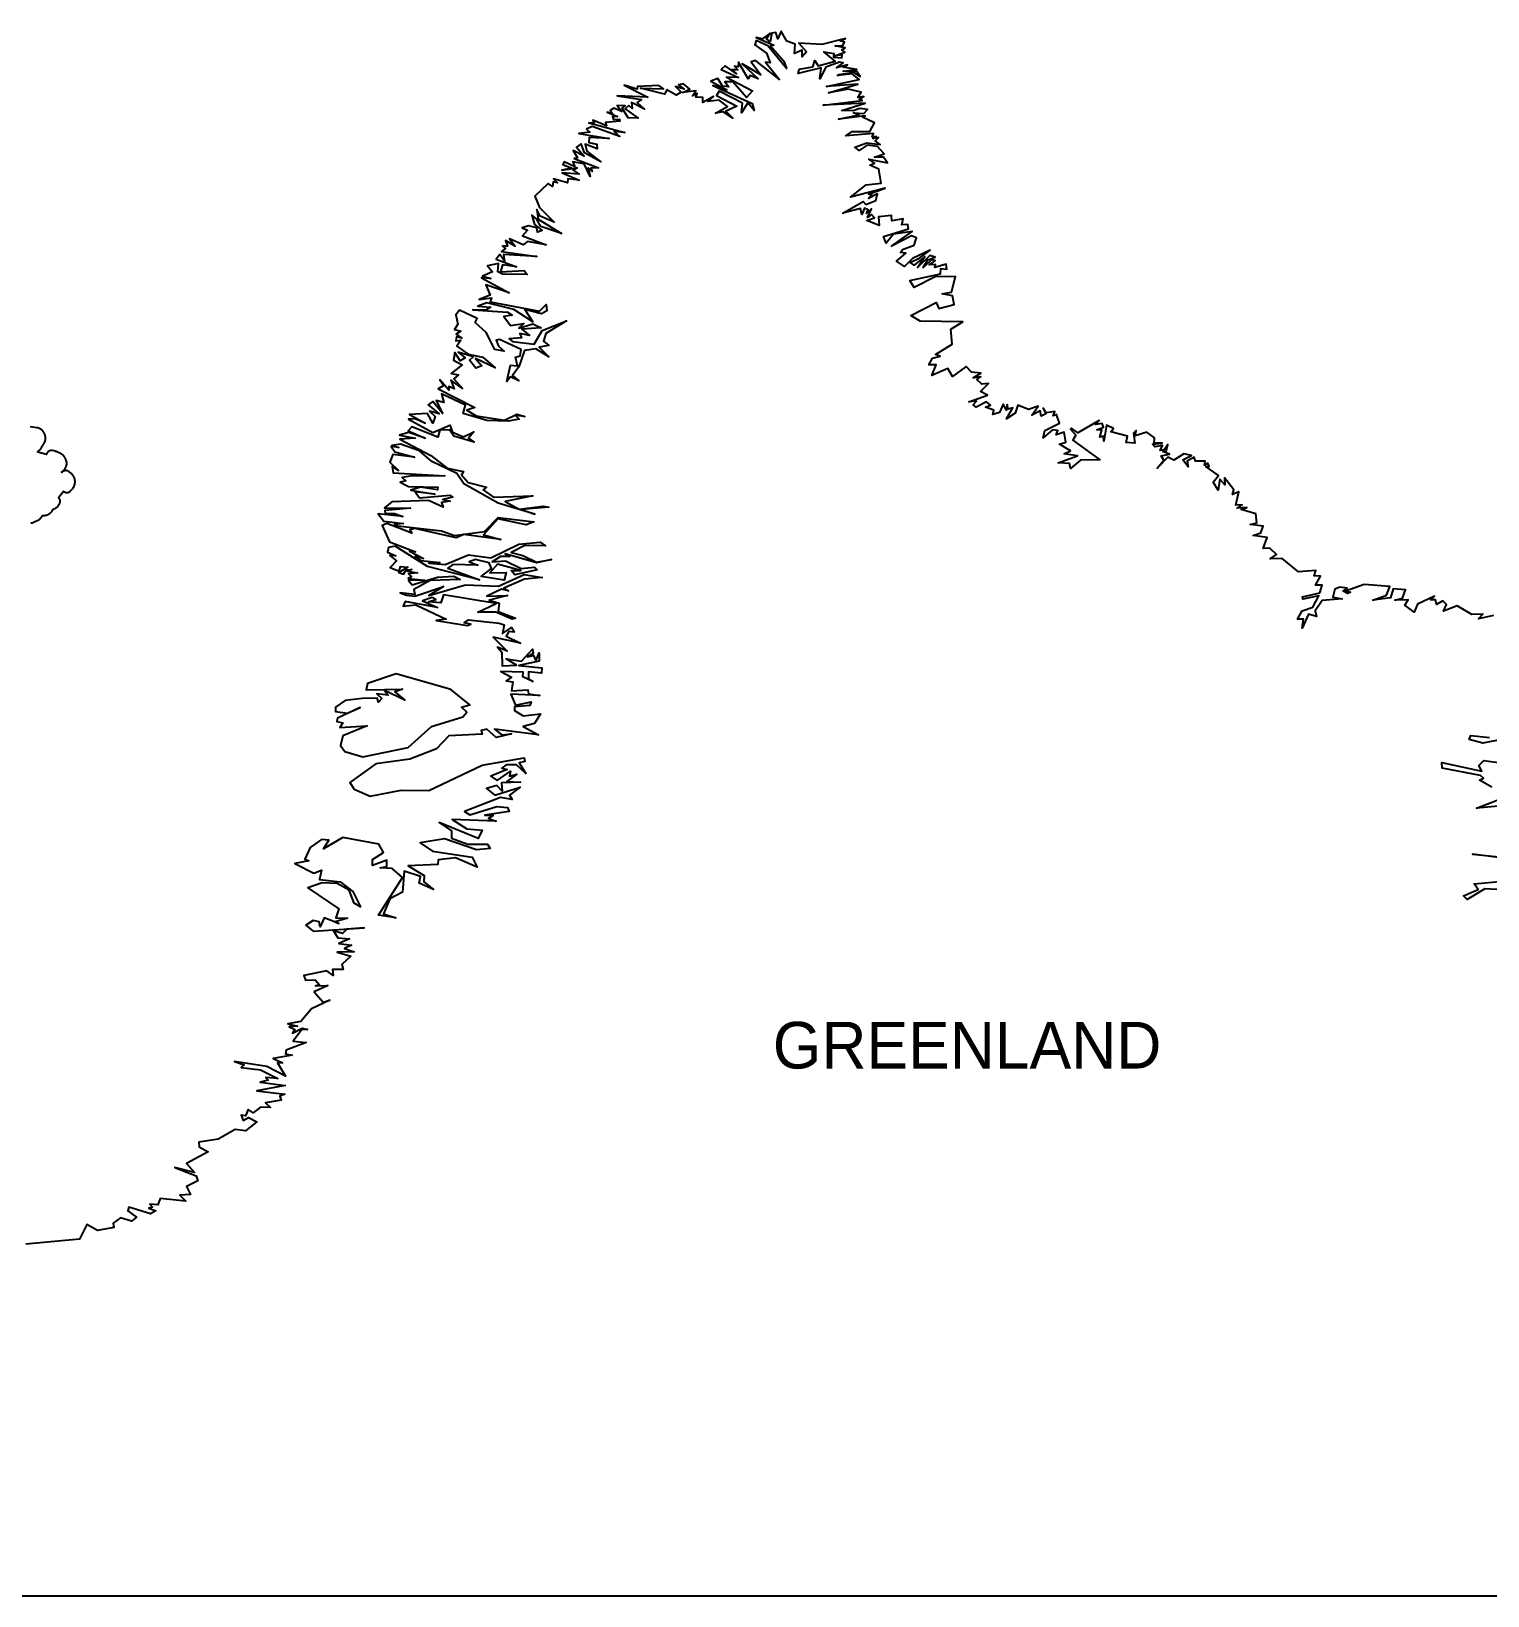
# Model space of a CAD drawing. Header units: metres. Extents: x 0 to 1325, y -1 to 773.
# Drawn here: x 434.1 to 558.9, y 0 to 134.1 of the extents above; entities that cross this region are included whole.
import ezdxf
from ezdxf.enums import TextEntityAlignment as Align

# ---------------------------------------------------------------- set-up
doc = ezdxf.new("R2010")
doc.units = ezdxf.units.M

msp = doc.modelspace()

# ---------------------------------------------------------------- linework, layer by layer
at = {"layer": 'CUT'}
for points in [[(559.41, 84.028), (558.13, 83.738), (558.51, 84.138), (557.58, 84.088), (556.31, 84.848), (555.13, 84.398), (555.41, 84.968), (555.07, 85.268), (554.55, 84.968), (554.45, 85.348), (554.02, 85.348), (554.37, 85.658), (552.92, 84.978), (552.63, 84.298), (551.83, 84.898), (552.11, 85.348), (550.97, 85.318), (551.63, 85.508), (551.88, 86.228), (550.84, 86.308), (550.6, 85.528), (549.08, 85.318), (550.26, 85.768), (550.54, 86.488), (548.34, 86.678), (546.73, 86.098), (547.16, 86.008), (546.92, 85.908), (546.55, 86.088), (546.88, 86.358), (546.26, 86.448), (545.82, 86.268), (545.65, 85.578), (546.46, 85.438), (544.75, 85.288), (544.14, 84.408), (544.26, 83.918), (543.56, 84.118), (543.04, 82.918), (543.15, 83.698), (542.62, 83.698), (543.03, 84.408), (543.95, 84.728), (544.46, 85.708), (543.1, 85.408), (543.05, 85.618), (544.53, 85.948), (544.74, 86.618), (544.18, 86.618), (544.59, 87.398), (544.06, 87.428), (544.21, 87.878), (542.73, 87.768), (541.31, 88.888), (540.3, 88.868), (540.83, 89.248), (540.27, 89.788), (539.7, 89.758), (540.03, 90.698), (538.84, 90.878), (539.49, 91.098), (539.7, 91.658), (538.58, 91.808), (539.14, 91.948), (539.06, 92.718), (537.8, 93.108), (538.28, 93.268), (537.45, 93.228), (537.88, 93.488), (537.36, 93.478), (537.6, 94.628), (537.05, 94.378), (537.18, 94.778), (536.37, 95.808), (536.41, 95.218), (535.99, 95.688), (535.82, 94.748), (535.41, 95.428), (535.86, 96.018), (534.78, 96.778), (535.07, 96.778), (534.95, 97.068), (534.66, 96.898), (534.73, 97.238), (533.89, 97.238), (533.78, 97.578), (533.19, 97.238), (533.26, 96.768), (532.81, 97.368), (533.54, 97.738), (532.88, 97.868), (532.04, 97.328), (531.51, 97.578), (530.62, 96.628), (531.18, 97.318), (530.94, 97.708), (531.65, 97.828), (531.1, 98.078), (531.38, 98.068), (531.52, 98.658), (531.2, 98.208), (530.86, 98.158), (531.07, 98.588), (530.42, 98.478), (530.21, 98.708), (531.04, 98.788), (530.34, 98.788), (530.39, 99.248), (529.73, 99.738), (528.72, 99.418), (528.8, 99.878), (528.58, 99.628), (528.68, 98.788), (527.96, 98.828), (528.08, 99.398), (526.65, 99.748), (526.87, 100.028), (526.27, 100.318), (526.03, 98.958), (526, 99.378), (525.7, 99.288), (525.87, 99.918), (525.45, 99.918), (526, 100.168), (525.9, 100.458), (525.32, 100.378), (525.64, 100.718), (523.82, 99.668), (523.27, 100.078), (523.18, 99.998), (523.63, 99.458), (523.38, 99.048), (525.69, 97.368), (524.05, 97.338), (523.18, 96.618), (523.1, 97.038), (522.12, 97.088), (523.78, 97.708), (522.65, 97.868), (523.18, 98.128), (522.23, 98.698), (522.79, 98.878), (522.64, 99.718), (521.96, 99.508), (522.09, 99.868), (521.65, 99.918), (520.85, 99.248), (520.98, 99.878), (522.25, 100.488), (521.99, 101.248), (521.69, 101.128), (521.83, 101.488), (521.1, 101.378), (520.84, 101.798), (521.06, 101.288), (520.66, 101.098), (520.58, 101.558), (519.87, 101.198), (520.4, 101.948), (519.58, 101.658), (518.68, 102.038), (518.44, 101.358), (517.7, 100.868), (518.23, 101.808), (517.83, 101.708), (517.77, 102.098), (517.71, 101.608), (517.4, 102.118), (517.1, 101.408), (516.54, 101.248), (516.62, 101.618), (515.89, 101.868), (516.32, 102.038), (515.99, 102.318), (515.1, 101.868), (514.85, 102.078), (515.13, 102.398), (514.47, 102.318), (516.06, 102.898), (515.46, 103.208), (516.16, 103.888), (515.58, 103.848), (515.16, 104.248), (515.49, 104.478), (514.83, 104.378), (515.51, 104.798), (514.71, 104.878), (514.24, 105.368), (513.06, 104.508), (512.67, 105.198), (511.29, 104.588), (511.29, 104.588), (511.66, 105.508), (511.04, 105.508), (511.35, 106.078), (512.03, 106.228), (511.62, 106.388), (513.05, 107.258), (512.94, 108.548), (513.96, 109.188), (510.3, 109.238), (509.51, 109.728), (511.66, 110.828), (511.9, 110.328), (513.21, 110.668), (513.06, 111.418), (512.18, 111.578), (512.99, 111.738), (513.34, 113.078), (511.6, 113.038), (509.8, 112.118), (509.41, 112.728), (512.04, 113.308), (512.07, 113.758), (512.58, 113.698), (512.52, 114.128), (511.55, 113.838), (511.62, 114.098), (511.07, 114.068), (511.6, 114.418), (511.33, 114.528), (510.56, 113.828), (510.96, 114.498), (511.6, 114.738), (511.12, 114.868), (510.07, 113.838), (510.71, 114.778), (509.8, 114.048), (509.46, 114.278), (510.27, 114.658), (511.17, 115.338), (509.64, 114.618), (508.96, 113.918), (508.28, 114.398), (509.08, 115.078), (508.62, 115.138), (508.8, 115.378), (509.8, 115.748), (510, 116.398), (509.56, 116.558), (507.84, 115.658), (509.63, 116.928), (508.01, 116.698), (507.39, 115.928), (507.16, 116.488), (509.3, 117.148), (509.25, 117.538), (508.74, 117.498), (508.84, 118.018), (507.88, 117.828), (507.85, 118.298), (506.74, 118.178), (506.79, 117.438), (505.72, 117.868), (506.39, 118.108), (506.13, 118.398), (505.78, 118.128), (506.12, 118.858), (505.7, 118.468), (505.85, 118.778), (505.52, 118.938), (505.3, 118.388), (505.2, 118.898), (503.68, 118.508), (505.42, 119.488), (505.66, 119.248), (506.5, 119.588), (506.64, 120.148), (505.87, 119.758), (506.15, 120.118), (505.88, 120.128), (507.31, 120.628), (504.33, 119.858), (505.68, 120.928), (506.96, 121.058), (506.77, 122.258), (506, 122.618), (506.38, 122.778), (505.9, 123.128), (507.49, 122.808), (507.15, 123.298), (506.39, 123.298), (507.21, 123.588), (506.65, 124.208), (505.75, 124.328), (505.09, 123.858), (504.71, 124.148), (505.73, 124.528), (506.87, 124.388), (506.45, 124.698), (506.72, 124.978), (506.25, 124.908), (506.53, 125.058), (506.2, 125.028), (506.31, 125.328), (503.93, 125.138), (504.49, 125.508), (505.98, 125.488), (506.38, 126.228), (505.37, 126.718), (505.6, 126.838), (503.32, 126.568), (505.06, 126.918), (504.58, 127.108), (505.49, 127.028), (505.8, 127.378), (505.12, 127.458), (504.57, 127.268), (503.58, 127.298), (505.6, 127.918), (501.99, 127.758), (505.32, 128.148), (505.09, 128.258), (505.49, 128.488), (504.95, 128.418), (505.24, 128.868), (504.14, 129.138), (502.46, 128.808), (504.97, 129.568), (502.29, 129.368), (505.08, 129.958), (504.48, 130.428), (503.22, 130.288), (503.35, 130.398), (504.58, 130.588), (505.17, 130.208), (504.88, 130.648), (503.7, 130.668), (504.87, 130.818), (503.7, 131.008), (504.07, 131.218), (503.13, 130.948), (503.7, 131.388), (503.4, 131.428), (502.23, 131.018), (501.7, 130.018), (501.81, 130.968), (499.85, 130.468), (499.95, 130.848), (501.11, 131.048), (501.27, 131.578), (501.57, 131.128), (503.03, 131.518), (502.06, 132.338), (502.92, 132.188), (502.89, 131.868), (503.59, 131.818), (503.62, 132.068), (502.92, 131.958), (503.86, 132.298), (503.58, 132.488), (503.87, 132.678), (503.02, 132.828), (503.66, 132.838), (503.83, 133.168), (503.45, 133.278), (503.91, 133.478), (501.87, 132.968), (499.92, 133.058), (500.57, 132.338), (500.18, 131.888), (500.19, 132.468), (499.54, 132.188), (499.59, 132.978), (498.87, 133.228), (498.38, 134.088), (498.11, 133.438), (497.93, 133.988), (497.6, 133.938), (497.45, 133.198), (497.15, 133.448), (497.45, 133.918), (496.8, 133.448), (496.24, 133.548), (497.78, 132.898), (497.47, 132.828), (498.61, 131.538), (498.84, 130.888), (497.26, 132.848), (496.24, 133.288), (496.14, 132.938), (497.15, 132.218), (497.45, 131.388), (497.05, 131.428), (498.25, 129.948), (496.19, 131.578), (495.83, 131.458), (496.64, 130.358), (495.05, 131.308), (496.43, 130.018), (495.75, 130.288), (495.58, 130.018), (494.73, 131.428), (494.7, 131.048), (494.39, 131.098), (494.68, 130.778), (494.18, 130.778), (494.58, 130.438), (493.6, 131.138), (493.26, 130.818), (494.75, 130.128), (493.72, 130.168), (495.94, 128.998), (495.42, 128.418), (494.25, 129.768), (493.56, 129.748), (493.92, 129.328), (493.36, 129.398), (492.97, 130.038), (492.38, 129.818), (493.74, 129.068), (492.55, 129.428), (495.92, 127.898), (496.09, 127.298), (495.53, 127.958), (494.99, 127.098), (495.08, 127.918), (493.07, 128.958), (492.85, 128.578), (494.6, 127.668), (493.66, 127.238), (494.25, 126.638), (493.42, 127.178), (492.78, 127.068), (493.8, 127.628), (493.07, 128.178), (492.1, 128.068), (492.61, 128.488), (491.67, 127.988), (491.67, 128.408), (491.07, 128.448), (491.19, 128.748), (490.79, 128.558), (491.07, 128.988), (489.93, 128.828), (490.58, 129.118), (490.02, 129.598), (489.59, 129.488), (490.08, 129.138), (489.35, 129.368), (489.83, 128.868), (489.4, 128.618), (488.6, 129.068), (488.41, 128.698), (486.35, 129.218), (488.3, 129.168), (487.9, 129.448), (486.08, 129.368), (486.05, 129.138), (484.94, 129.458), (486.98, 128.448), (484.35, 128.558), (486.43, 128.248), (486.07, 127.988), (486.68, 127.408), (485.56, 127.988), (485.64, 127.458), (485.33, 127.738), (485.04, 127.438), (486.15, 126.638), (485.29, 126.678), (484.76, 127.488), (485.04, 127.688), (484.33, 127.728), (484.73, 127.208), (484.06, 127.488), (483.73, 127.298), (484.01, 126.948), (483.48, 127.148), (484.36, 126.798), (483.95, 126.798), (484.04, 126.528), (484.53, 126.548), (484.58, 126.378), (483.35, 126.258), (483.43, 125.988), (482.26, 126.458), (482.38, 126.218), (481.91, 126.228), (484.99, 125.408), (484.08, 125.488), (484.56, 125.058), (482.19, 125.918), (481.73, 125.698), (481.99, 125.448), (481.05, 125.328), (483.65, 124.908), (481.94, 124.988), (481.91, 124.558), (482.59, 124.408), (482.62, 124.018), (481.61, 124.408), (481.75, 123.818), (482.95, 122.888), (481.54, 123.658), (481.27, 124.438), (480.85, 124.168), (481.51, 123.398), (480.58, 123.868), (480.95, 123.248), (480.65, 123.198), (482.74, 122.388), (482.09, 122.348), (482.21, 122.078), (481.86, 122.388), (482.04, 121.638), (481.53, 122.728), (480.55, 122.888), (480.73, 122.458), (479.8, 122.908), (479.69, 122.658), (480.45, 122.348), (479.59, 122.188), (480.93, 122.388), (480.58, 122.188), (481.08, 121.838), (479.64, 121.948), (481.08, 121.328), (480.11, 121.428), (480.1, 121.108), (478.89, 121.448), (479.23, 121.108), (478.87, 121.198), (478.81, 120.778), (478.42, 121.028), (477.3, 119.968), (477.69, 118.988), (478.94, 117.718), (477.75, 118.228), (477.47, 118.818), (477.57, 117.978), (479.57, 116.768), (477.8, 117.358), (477.44, 118.008), (477.04, 118.318), (477.27, 117.518), (477.93, 117.008), (477.53, 116.868), (477.45, 117.238), (476.75, 117.408), (476.21, 117.238), (476.67, 117.038), (476.24, 116.568), (478.25, 115.798), (476.67, 116.058), (476.29, 115.788), (475.11, 116.298), (475.61, 115.658), (474.79, 116.168), (474.95, 115.668), (474.52, 115.658), (474.77, 115.458), (474.42, 115.218), (477.45, 114.778), (474.61, 114.968), (474.69, 114.378), (474.29, 114.948), (473.97, 114.548), (475.73, 113.908), (474.52, 114.068), (474.35, 113.458), (476.39, 113.578), (476.62, 113.228), (474.51, 113.268), (474.11, 113.468), (474.19, 114.178), (473.24, 113.988), (473.66, 113.458), (472.81, 113.108), (473.51, 112.908), (472.73, 112.958), (475.08, 111.658), (473.1, 112.368), (473.46, 111.458), (472.51, 111.098), (473.59, 111.228), (473.46, 110.908), (477.7, 110.088), (478.27, 110.668), (478.31, 110.128), (477.87, 109.858), (476.44, 110.248), (477.13, 109.188), (475.48, 110.248), (473.17, 110.818), (472.4, 110.538), (473.49, 110.448), (473.1, 110.188), (471.98, 110.208), (474.96, 110.008), (475.35, 109.768), (474.62, 109.638), (475.2, 108.878), (476.34, 109.038), (475.91, 108.628), (477.12, 109.008), (477.82, 108.658), (476.17, 108.548), (476.84, 108.018), (476, 108.188), (476.16, 107.818), (475.1, 107.738), (475.39, 107.488), (477.23, 107.258), (477.92, 108.428), (480, 109.278), (478.24, 108.178), (478.03, 107.528), (478.48, 107.158), (477.67, 107.008), (478.48, 106.188), (477.38, 106.878), (476.41, 106.718), (475.91, 105.338), (475.38, 104.588), (475.93, 104.138), (475.21, 104.468), (474.88, 104.058), (475.21, 105.468), (475.81, 105.408), (475.63, 106.148), (476.02, 106.258), (476.11, 106.808), (474.26, 107.658), (473.99, 107.608), (474.18, 107.098), (474.65, 106.678), (473.86, 106.808), (473.11, 108.278), (472.18, 109.118), (472.35, 109.478), (470.84, 110.178), (470.52, 109.788), (470.7, 108.998), (470.4, 108.518), (470.95, 108.378), (470.54, 108.128), (471.03, 107.778), (470.59, 107.888), (470.52, 107.568), (470.95, 107.608), (470.62, 107.088), (471.57, 106.418), (472.84, 106.158), (473.89, 105.248), (472.2, 106.028), (472.76, 105.408), (472.24, 105.218), (471.7, 105.898), (472, 106.188), (470.72, 106.578), (471.32, 106.108), (470.9, 105.828), (470.44, 106.558), (470.31, 105.898), (471.07, 105.488), (470.11, 104.748), (470.74, 104.628), (470.36, 104.308), (471.09, 103.478), (470.1, 104.178), (470.39, 103.428), (469.93, 103.648), (469.91, 103.318), (469.14, 104.218), (469.48, 103.728), (469.02, 103.438), (472.15, 101.828), (471.47, 101.618), (472.26, 101.138), (474.69, 100.758), (475.75, 101.268), (476.44, 101.078), (475.63, 101.168), (475.96, 100.828), (475, 100.668), (473.17, 100.718), (471.14, 101.328), (471.36, 102.028), (469.3, 103.018), (469.48, 102.258), (468.85, 102.428), (469.38, 101.328), (468.54, 102.368), (468.16, 102.058), (469.1, 101.288), (468.27, 101.538), (468.75, 101.078), (468.56, 100.508), (468.08, 101.328), (466.55, 101.248), (467.88, 100.498), (467.02, 100.878), (466.46, 100.848), (468.56, 99.708), (470.01, 100.328), (470.24, 99.738), (471.19, 99.318), (472.07, 99.768), (471.62, 99.208), (472.1, 98.878), (470.34, 99.398), (469.99, 99.918), (469.14, 99.888), (468.99, 99.288), (466.76, 100.198), (466.45, 99.828), (467.89, 99.208), (466.48, 99.708), (465.69, 99.458), (467.03, 99.208), (465.72, 99.128), (468.39, 97.738), (469.78, 96.648), (471.19, 96.358), (471.02, 96.068), (471.57, 95.408), (473.15, 95.008), (472.86, 94.798), (473.75, 94.158), (477.13, 94.258), (474.75, 93.778), (475.96, 93.138), (477.99, 93.398), (478.48, 93.308), (476.14, 93.108), (477.3, 92.708), (474.15, 93.648), (471.22, 95.288), (470.6, 96.178), (468.46, 97.208), (467.41, 98.118), (465.77, 98.708), (465.04, 98.588), (465.64, 98.408), (464.99, 98.498), (465.29, 98.038), (466.98, 97.578), (465.13, 97.808), (464.87, 97.148), (465.6, 96.438), (465.06, 96.788), (465.14, 96.228), (469.58, 95.978), (466.6, 95.958), (465.92, 95.848), (466.23, 95.558), (465.75, 95.428), (466.48, 95.068), (468.97, 95.008), (468.95, 94.798), (467.49, 95.008), (466.68, 94.758), (468.72, 94.428), (467.03, 94.608), (467.42, 94.098), (470.02, 94.338), (470.26, 94.158), (469.4, 93.948), (470.03, 93.818), (469.28, 93.698), (469.45, 93.308), (468.17, 93.868), (465.05, 93.748), (464.4, 93.248), (466.63, 93.228), (464.43, 93.028), (464.46, 92.748), (465.26, 92.758), (465.97, 92.498), (463.88, 92.718), (464.34, 92.098), (466.02, 91.908), (465.27, 91.818), (465.51, 91.698), (469.28, 91.268), (470.41, 90.878), (472.99, 91.228), (474.14, 92.418), (477.2, 92.038), (476.54, 91.778), (474.12, 92.298), (472.88, 90.928), (474.37, 90.538), (471.21, 90.958), (470.56, 90.668), (467.01, 91.458), (466.58, 91.358), (466.74, 91.058), (464.61, 91.908), (464.2, 91.738), (464.84, 90.318), (467.06, 89.468), (466.55, 89.518), (467.76, 88.908), (467.03, 89.078), (467.51, 88.738), (469.15, 88.558), (468.2, 88.508), (469.61, 88.388), (471.61, 89.228), (473.51, 88.958), (475.92, 90.118), (477.75, 90.288), (478.21, 89.978), (476.44, 90.018), (475.25, 89.428), (476.26, 89.148), (477.44, 88.588), (478.71, 88.828), (477.42, 88.538), (474.75, 89.298), (475.15, 89.078), (474.34, 89.058), (473.64, 88.628), (474.78, 88.698), (476.11, 88.038), (477.25, 88.168), (477.5, 87.918), (475.59, 87.498), (475.25, 87.878), (476.09, 87.878), (474.1, 88.418), (473.44, 87.658), (474.82, 87.698), (474.65, 87.048), (472.68, 87.348), (473.59, 88.048), (473.39, 88.518), (472.2, 88.828), (471.67, 88.608), (472.42, 88.318), (470.26, 88.388), (469.85, 88.058), (472.56, 87.078), (468.08, 88.218), (465.31, 89.958), (464.74, 89.838), (464.66, 89.438), (465.37, 89.118), (464.86, 89.168), (465.44, 88.698), (464.9, 88.118), (465.66, 87.828), (465.77, 88.218), (466.41, 88.158), (465.64, 87.698), (466.03, 87.568), (466.27, 87.928), (466.75, 87.958), (466.38, 87.828), (467.23, 87.658), (466.46, 87.598), (466.73, 87.348), (466.45, 87.178), (467.84, 87.048), (466.48, 87.008), (466.78, 86.638), (468.94, 87.298), (470.35, 87.398), (470.89, 87.088), (468.33, 87.018), (466.93, 86.248), (467.02, 85.808), (465.75, 85.968), (466.3, 85.758), (467.01, 85.678), (469.47, 86.498), (468.2, 85.738), (471.36, 86.638), (474.17, 86.518), (476.39, 87.528), (477.93, 87.268), (476.41, 87.128), (474.62, 86.358), (475.03, 86.138), (474.42, 86.258), (473.18, 85.658), (474.95, 85.738), (473.39, 85.318), (474.22, 85.068), (474.14, 84.348), (475.63, 83.788), (475.35, 83.708), (473.94, 84.298), (472.4, 84.308), (473.97, 85.048), (469.47, 85.788), (469.23, 85.088), (468.18, 85.178), (468.8, 85.398), (468.48, 85.568), (467.66, 85.268), (468.95, 84.708), (466.18, 85.208), (466, 84.828), (467.1, 84.918), (469.68, 83.698), (468.84, 83.588), (471.53, 83.168), (471.8, 83.258), (471.24, 83.388), (471.61, 83.648), (474.24, 83.348), (474.66, 83.218), (474.52, 82.468), (475.3, 82.988), (475.51, 82.598), (475.05, 82.648), (474.82, 82.248), (476.06, 81.638), (473.72, 82.168), (474.92, 80.968), (474.09, 81.288), (474.47, 80.858), (474.5, 79.688), (475.71, 79.768), (474.82, 80.308), (476.14, 80.088), (477.08, 81.138), (477.15, 80.758), (476.67, 80.468), (477.18, 80.578), (477.37, 80.128), (477.66, 80.808), (477.65, 80.088), (475.93, 79.728), (477.88, 79.518), (477.86, 79.068), (476.74, 79.198), (476.74, 78.578), (477.12, 78.358), (476.26, 78.758), (476.29, 79.158), (474.37, 79.218), (475.28, 78.718), (474.84, 78.418), (475.4, 78.318), (475.28, 77.558), (476.69, 77.648), (476.74, 77.288), (477.73, 77.158), (475.23, 77.258), (475.62, 76.328), (476.97, 76.618), (476.87, 76.298), (475.55, 76.188), (475.54, 75.868), (476.28, 75.408), (477.78, 75.588), (477.25, 74.758), (476.29, 74.508), (477.6, 73.778), (473.84, 74.278), (474.47, 73.788), (475.3, 73.878), (473.98, 73.548), (473.18, 74.258), (472.68, 74.148), (472.77, 73.838), (469.93, 73.698), (468.87, 72.598), (466.58, 71.698), (463.68, 71.298), (461.43, 69.698), (461.82, 69.128), (463.18, 68.528), (465.83, 69.038), (468.2, 69.018), (472.77, 71.178), (476.39, 71.828), (476.44, 71.508), (475.96, 71.388), (476.52, 70.478), (475.73, 71.208), (474.82, 71.228), (474.45, 70.928), (474.93, 70.828), (473.51, 70.248), (474.07, 69.868), (475.21, 70.658), (475.13, 70.248), (475.76, 70.428), (474.9, 69.798), (476.07, 69.728), (474.42, 69.658), (474.5, 68.968), (474.03, 69.438), (473.15, 69.178), (473.87, 68.628), (476.04, 69.308), (475.11, 68.618), (475.35, 68.238), (474.34, 68.428), (471.27, 67.218), (471.73, 66.918), (474.03, 67.638), (474.96, 67.558), (475.1, 67.218), (473.01, 66.908), (473.72, 66.858), (473.33, 66.618), (473.97, 66.388), (470.22, 66.528), (471.47, 65.718), (472.78, 65.608), (472.43, 64.908), (469.09, 66.278), (470.16, 65.548), (470.16, 64.918), (471.54, 64.408), (473.24, 64.418), (473.46, 64.048), (472.28, 63.938), (469.54, 64.868), (467.46, 64.538), (468.53, 63.828), (471.91, 63.308), (472.35, 62.438), (470.5, 63.238), (469, 63.068), (468.97, 62.668), (466.45, 62.568), (467.81, 61.718), (467.77, 61.178), (468.6, 60.518), (467.37, 61.068), (467.49, 61.638), (466.09, 62.108), (465.96, 60.298), (464.86, 59.718), (464.31, 58.438), (465.39, 58.098), (463.9, 58.338), (465.96, 61.568), (465.08, 62.318), (464.05, 62.388), (464.6, 62.508), (464.61, 63.048), (463.37, 62.578), (463.37, 63.088), (464.31, 63.698), (463.93, 64.428), (460.85, 64.998), (459.17, 64.028), (459.64, 64.768), (459.01, 64.808), (458.03, 64.128), (457.58, 63.118), (457.92, 62.998), (456.74, 62.768), (458.36, 61.938), (459.02, 62.178), (458.85, 61.388), (460.61, 61.188), (461.71, 60.358), (462.34, 59.048), (461.8, 59.368), (461.39, 60.458), (460.36, 61.048), (459.08, 61.088), (457.83, 60.658), (460.5, 58.858), (460.25, 58.098), (461.23, 58.058), (460.17, 57.768), (460.5, 57.628), (459.24, 58.098), (458.9, 57.338), (458.81, 57.768), (458.29, 57.858), (457.67, 57.478), (458.3, 56.958), (462.67, 57.248), (461.17, 57.138), (460.8, 56.768), (460.03, 56.988), (460.4, 56.388), (461.41, 56.288), (460.5, 55.908), (461.58, 55.768), (460.98, 55.478), (461.81, 55.188), (460.35, 55.148), (461.53, 54.808), (460.75, 54.088), (460.88, 53.658), (459.96, 53.658), (460.01, 53.148), (459.46, 53.558), (457.51, 53.158), (457.63, 52.768), (458.46, 52.788), (458.84, 52.358), (458.49, 52.258), (459.55, 52.298), (458.38, 51.768), (459.15, 50.878), (459.74, 51.048), (458.16, 50.308), (457.23, 49.208), (456.14, 49.018), (456.97, 48.808), (456.24, 48.758), (456.72, 48.518), (456.53, 48.218), (457.37, 48.638), (457.81, 48.538), (457.32, 48.518), (456.59, 47.538), (457.7, 47.428), (455.98, 46.748), (455.93, 46.448), (456.5, 46.338), (454.87, 46.048), (455.66, 45.668), (455.23, 45.668), (455.93, 44.518), (454.32, 45.348), (451.55, 45.798), (452.38, 45.508), (452.13, 45.268), (453.8, 45.068), (455.28, 44.328), (454.24, 44.428), (454.43, 44.198), (453.76, 44.028), (455.91, 43.728), (453.46, 43.278), (455.86, 42.978), (455.43, 42.828), (455.57, 42.468), (454.21, 42.238), (454.65, 41.838), (453.8, 41.868), (453.16, 41.378), (452.74, 41.668), (452.51, 41.128), (452.13, 41.188), (452.29, 40.728), (452.76, 40.988), (453.46, 40.628), (452.5, 39.838), (451.63, 39.948), (450.15, 39.118), (448.51, 38.878), (448.54, 38.468), (449.31, 38.058), (447.46, 37.058), (448.12, 36.278), (446.45, 36.688), (448.27, 35.978), (448.41, 35.558), (447.46, 35.068), (447.78, 34.388), (446.88, 34.338), (447.38, 33.828), (445.19, 34.058), (444.98, 33.498), (444.31, 33.568), (444.53, 33.308), (444.23, 33.208), (444.83, 32.998), (444.35, 32.718), (442.5, 33.308), (442.41, 32.998), (443.17, 32.438), (442.73, 32.088), (441.79, 32.378), (441.15, 31.918), (441.21, 31.568), (439.82, 31.298), (438.92, 31.808), (438.27, 30.558), (433.69, 30.128)], [(434.1, 91.938), (434.15, 91.948), (434.2, 91.958), (434.24, 91.968), (434.27, 91.978), (434.31, 91.998), (434.34, 92.008), (434.65, 92.148), (434.67, 92.158), (434.71, 92.178), (434.75, 92.198), (434.79, 92.218), (434.83, 92.248), (434.86, 92.278), (434.87, 92.278), (434.9, 92.308), (434.94, 92.338), (434.97, 92.378), (434.98, 92.388), (434.99, 92.398), (435.02, 92.438), (435.05, 92.478), (435.07, 92.518), (435.09, 92.558), (435.11, 92.598), (435.13, 92.598), (435.18, 92.598), (435.27, 92.598), (435.31, 92.598), (435.36, 92.608), (435.41, 92.618), (435.43, 92.618), (435.47, 92.628), (435.52, 92.648), (435.56, 92.668), (435.6, 92.688), (435.64, 92.708), (435.68, 92.728), (435.71, 92.758), (435.72, 92.758), (435.74, 92.768), (435.75, 92.778), (435.76, 92.788), (435.79, 92.808), (435.83, 92.838), (435.86, 92.868), (435.9, 92.918), (435.93, 92.958), (435.94, 92.978), (435.96, 93.008), (435.99, 93.058), (436.02, 93.128), (436.04, 93.128), (436.07, 93.138), (436.11, 93.158), (436.15, 93.178), (436.19, 93.198), (436.23, 93.218), (436.26, 93.238), (436.3, 93.268), (436.35, 93.308), (436.38, 93.338), (436.41, 93.368), (436.44, 93.398), (436.48, 93.448), (436.51, 93.488), (436.53, 93.518), (436.55, 93.558), (436.57, 93.598), (436.59, 93.638), (436.6, 93.678), (436.61, 93.718), (436.62, 93.758), (436.62, 93.798), (436.62, 93.818), (436.62, 93.858), (436.61, 93.908), (436.6, 93.948), (436.59, 93.988), (436.57, 94.028), (436.54, 94.068), (436.52, 94.108), (436.49, 94.138), (436.92, 94.658), (436.95, 94.638), (436.99, 94.608), (437.03, 94.588), (437.07, 94.578), (437.11, 94.568), (437.16, 94.558), (437.2, 94.558), (437.24, 94.558), (437.29, 94.568), (437.33, 94.578), (437.37, 94.588), (437.41, 94.608), (437.45, 94.628), (437.48, 94.658), (437.52, 94.688), (437.55, 94.718), (437.7, 94.898), (437.73, 94.938), (437.75, 94.988), (437.76, 94.998), (437.78, 95.028), (437.8, 95.068), (437.82, 95.108), (437.84, 95.148), (437.86, 95.198), (437.88, 95.278), (437.88, 95.298), (437.89, 95.348), (437.9, 95.398), (437.9, 95.438), (437.9, 95.518), (437.9, 95.558), (437.89, 95.608), (437.88, 95.658), (437.88, 95.678), (437.87, 95.718), (437.86, 95.758), (437.84, 95.808), (437.82, 95.848), (437.8, 95.888), (437.78, 95.928), (437.76, 95.958), (437.74, 95.988), (437.72, 96.008), (437.71, 96.028), (437.68, 96.068), (437.64, 96.118), (437.61, 96.148), (437.58, 96.178), (437.4, 96.328), (437.36, 96.348), (437.32, 96.378), (437.28, 96.398), (437.24, 96.408), (437.2, 96.418), (437.15, 96.428), (437.11, 96.428), (437.06, 96.428), (437.02, 96.418), (436.98, 96.408), (436.94, 96.388), (436.89, 96.378), (436.86, 96.348), (436.82, 96.318), (436.79, 96.288), (436.76, 96.258), (436.74, 96.288), (436.83, 96.358), (436.84, 96.368), (436.88, 96.398), (436.92, 96.428), (436.95, 96.468), (436.96, 96.478), (436.97, 96.488), (437, 96.528), (437.03, 96.568), (437.05, 96.608), (437.07, 96.648), (437.09, 96.688), (437.11, 96.728), (437.13, 96.768), (437.15, 96.818), (437.16, 96.858), (437.17, 96.898), (437.18, 96.958), (437.18, 97.008), (437.18, 97.098), (437.18, 97.148), (437.17, 97.208), (437.16, 97.238), (437.15, 97.278), (437.15, 97.298), (437.14, 97.338), (437.12, 97.388), (437.1, 97.428), (437.08, 97.468), (437.06, 97.508), (437.03, 97.558), (437.01, 97.588), (437, 97.608), (436.97, 97.648), (436.93, 97.698), (436.9, 97.728), (436.86, 97.758), (436.83, 97.778), (436.82, 97.788), (436.81, 97.788), (436.79, 97.808), (436.78, 97.808), (436.75, 97.838), (436.71, 97.858), (436.67, 97.878), (436.66, 97.888), (436.29, 98.058), (436.25, 98.068), (436.22, 98.078), (436.21, 98.088), (436.2, 98.088), (436.19, 98.098), (436.17, 98.098), (436.15, 98.108), (436.11, 98.118), (435.97, 98.148), (435.93, 98.158), (435.89, 98.158), (435.84, 98.158), (435.8, 98.148), (435.75, 98.138), (435.71, 98.128), (435.67, 98.108), (435.63, 98.088), (435.6, 98.058), (435.56, 98.028), (435.53, 97.998), (435.51, 97.958), (435.48, 97.928), (435.47, 97.888), (435.45, 97.838), (435.45, 97.818), (434.7, 98.008), (434.7, 98.018), (434.72, 98.058), (434.74, 98.098), (434.76, 98.128), (434.76, 98.138), (434.77, 98.138), (434.79, 98.148), (434.83, 98.178), (434.88, 98.218), (434.91, 98.248), (434.94, 98.278), (434.97, 98.308), (435, 98.348), (435.03, 98.388), (435.05, 98.428), (435.09, 98.508), (435.11, 98.548), (435.13, 98.598), (435.16, 98.628), (435.18, 98.668), (435.2, 98.688), (435.22, 98.718), (435.24, 98.748), (435.26, 98.788), (435.28, 98.828), (435.3, 98.868), (435.31, 98.908), (435.32, 98.918), (435.33, 98.938), (435.33, 98.948), (435.33, 98.958), (435.35, 98.998), (435.36, 99.038), (435.37, 99.098), (435.37, 99.148), (435.37, 99.278), (435.37, 99.318), (435.36, 99.368), (435.35, 99.418), (435.35, 99.438), (435.34, 99.478), (435.32, 99.528), (435.3, 99.568), (435.28, 99.608), (435.26, 99.648), (435.23, 99.698), (435.21, 99.728), (435.2, 99.748), (435.17, 99.788), (435.13, 99.838), (435.1, 99.868), (435.07, 99.898), (435.03, 99.928), (434.99, 99.958), (434.95, 99.978), (434.91, 99.998), (434.87, 100.018), (434.83, 100.038), (434.79, 100.058), (434.74, 100.078), (434.7, 100.088), (434.66, 100.098), (434.63, 100.098), (434.04, 100.198)], [(560.11, 73.378), (558.51, 73.078), (557.33, 73.378), (557.48, 73.718), (559.07, 73.568)], [(559.29, 69.308), (558.21, 69.888), (558.56, 70.068), (558.3, 70.298), (555.03, 70.938), (555, 71.428), (558.41, 70.658), (558.16, 71.168), (558.59, 71.578), (564.07, 70.828)], [(560.79, 67.758), (557.98, 67.508), (559.74, 68.178)], [(561.62, 63.038), (557.63, 63.558), (560.73, 63.238)], [(559.7, 60.518), (558.69, 60.598), (557.16, 59.668), (556.85, 59.998), (558.12, 60.538), (557.76, 61.008), (559.95, 61.218)], [(423.1, -0.002), (588.48, -0.002)]]:
    msp.add_lwpolyline(points, dxfattribs=at)
msp.add_lwpolyline([(465.4, 79.028), (462.95, 78.198), (462.84, 77.648), (465.95, 77.708), (465.29, 77.468), (466.15, 76.748), (464.42, 77.578), (464.73, 77.198), (463.75, 77.288), (464.19, 76.908), (463.9, 76.588), (463.77, 76.928), (462.5, 76.908), (461.04, 76.728), (460.21, 76.158), (460.2, 75.788), (461.23, 75.638), (462.32, 76.128), (460.39, 75.208), (460.32, 74.918), (460.83, 74.828), (460.57, 74.408), (462.92, 74.558), (460.83, 73.698), (460.65, 72.878), (461.02, 72.358), (462.54, 71.898), (466.45, 72.698), (468.43, 74.508), (471.12, 75.318), (471.45, 75.718), (471.02, 76.168), (471.71, 76.368), (470.09, 77.658), (465.4, 79.028)], close=True, dxfattribs=at)

# ---------------------------------------------------------------- texts
at = {"layer": 'ENGRAVE'}
msp.add_text('GREENLAND', height=4, dxfattribs=at).set_placement((514.324, 45.184), align=Align.CENTER)

doc.saveas('drawing.dxf')
